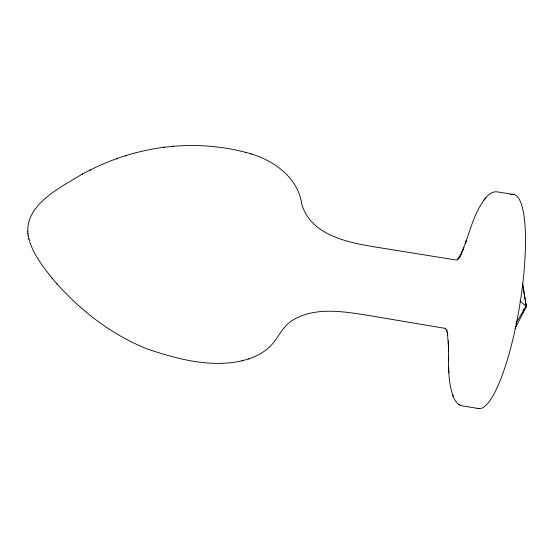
<?xml version="1.0" encoding="UTF-8"?>
<svg xmlns="http://www.w3.org/2000/svg" width="554" height="554" viewBox="0 0 554 554"><rect width="100%" height="100%" fill="white"/><g stroke="black" fill="none" stroke-linecap="round" stroke-linejoin="round"><path stroke-width="0.83" d="M479.252 408.658L462.451 405.881C458.373 405.334 455.617 401.795 453.989 398.298C447.161 381.727 448.816 363.161 448.435 345.661L448.435 348.501M515.054 328.633L526.3 306.459L522.644 283.426M521.951 313.896L526.3 306.459L522.47 283.807M459.772 256.509L457.992 259.196L461.198 253.864L459.654 256.966L463.92 247.631L461.988 252.112L466.295 240.588L465.388 243.227C471.122 227.147 475.526 209.613 486.945 196.414C489.708 193.457 493.711 190.936 497.921 191.968L513.939 194.53M515.857 323.197L526.3 306.459L525.455 303.114M458.407 258.573L459.197 257.575C454.855 262.194 459.564 258.448 456.351 260.041L376.935 247.271C348.937 242.7 311.424 235.907 301.909 204.571C298.281 178.319 274.895 160.937 250.941 153.846M483.656 200.423L485.761 197.743M523.066 310.489L526.3 306.459L525.573 304.908M82.643 173.845C61.369 187.245 22.804 204.772 28.302 236.399M89.686 170.293C139.199 145.003 197.799 138.175 251.336 153.964M81.791 174.281L90.579 169.829M248.234 359.061C257.465 356.063 266.28 351.167 272.63 343.695C278.731 336.243 282.886 327.054 290.933 321.348C313.003 306.674 341.326 311.175 365.931 315.039L445.624 328.439L445.042 328.148M116.43 158.956L117.393 158.638M125.502 155.889L126.471 155.563M56.771 283.655C81.985 311.819 112.898 335.565 148.299 349.352C178.208 359.317 210.755 367.904 242.209 360.751M241.939 360.834L248.462 358.992M163.278 147.156L164.171 147.066M172.315 146.138L173.18 146.048M245.616 152.295L246.045 152.426M458.954 404.565L459.917 405.113M445.354 328.307L447.023 331.195L446.6 329.921L447.75 335.115L447.438 332.829L448.532 347.6L448.352 343.217M520.012 300.961L526.3 306.459M28.206 235.956C31.55 252.084 42.111 265.574 52.097 278.198M51.529 277.54L57.381 284.368M452.452 394.4L453.283 396.664M28.85 238.85L28.974 239.404M27.742 231.399L27.776 231.828M27.887 233.373L27.929 233.933M448.581 366.97L448.712 369.456M448.733 370.086L448.872 372.697M448.311 340.883L448.484 351.236M448.428 356.845L448.428 360.342M510.594 194.786A108.487 23.919 -80.7 0 1 520.317 301.625A108.487 23.919 -80.7 0 1 477.416 408.25"/></g></svg>
